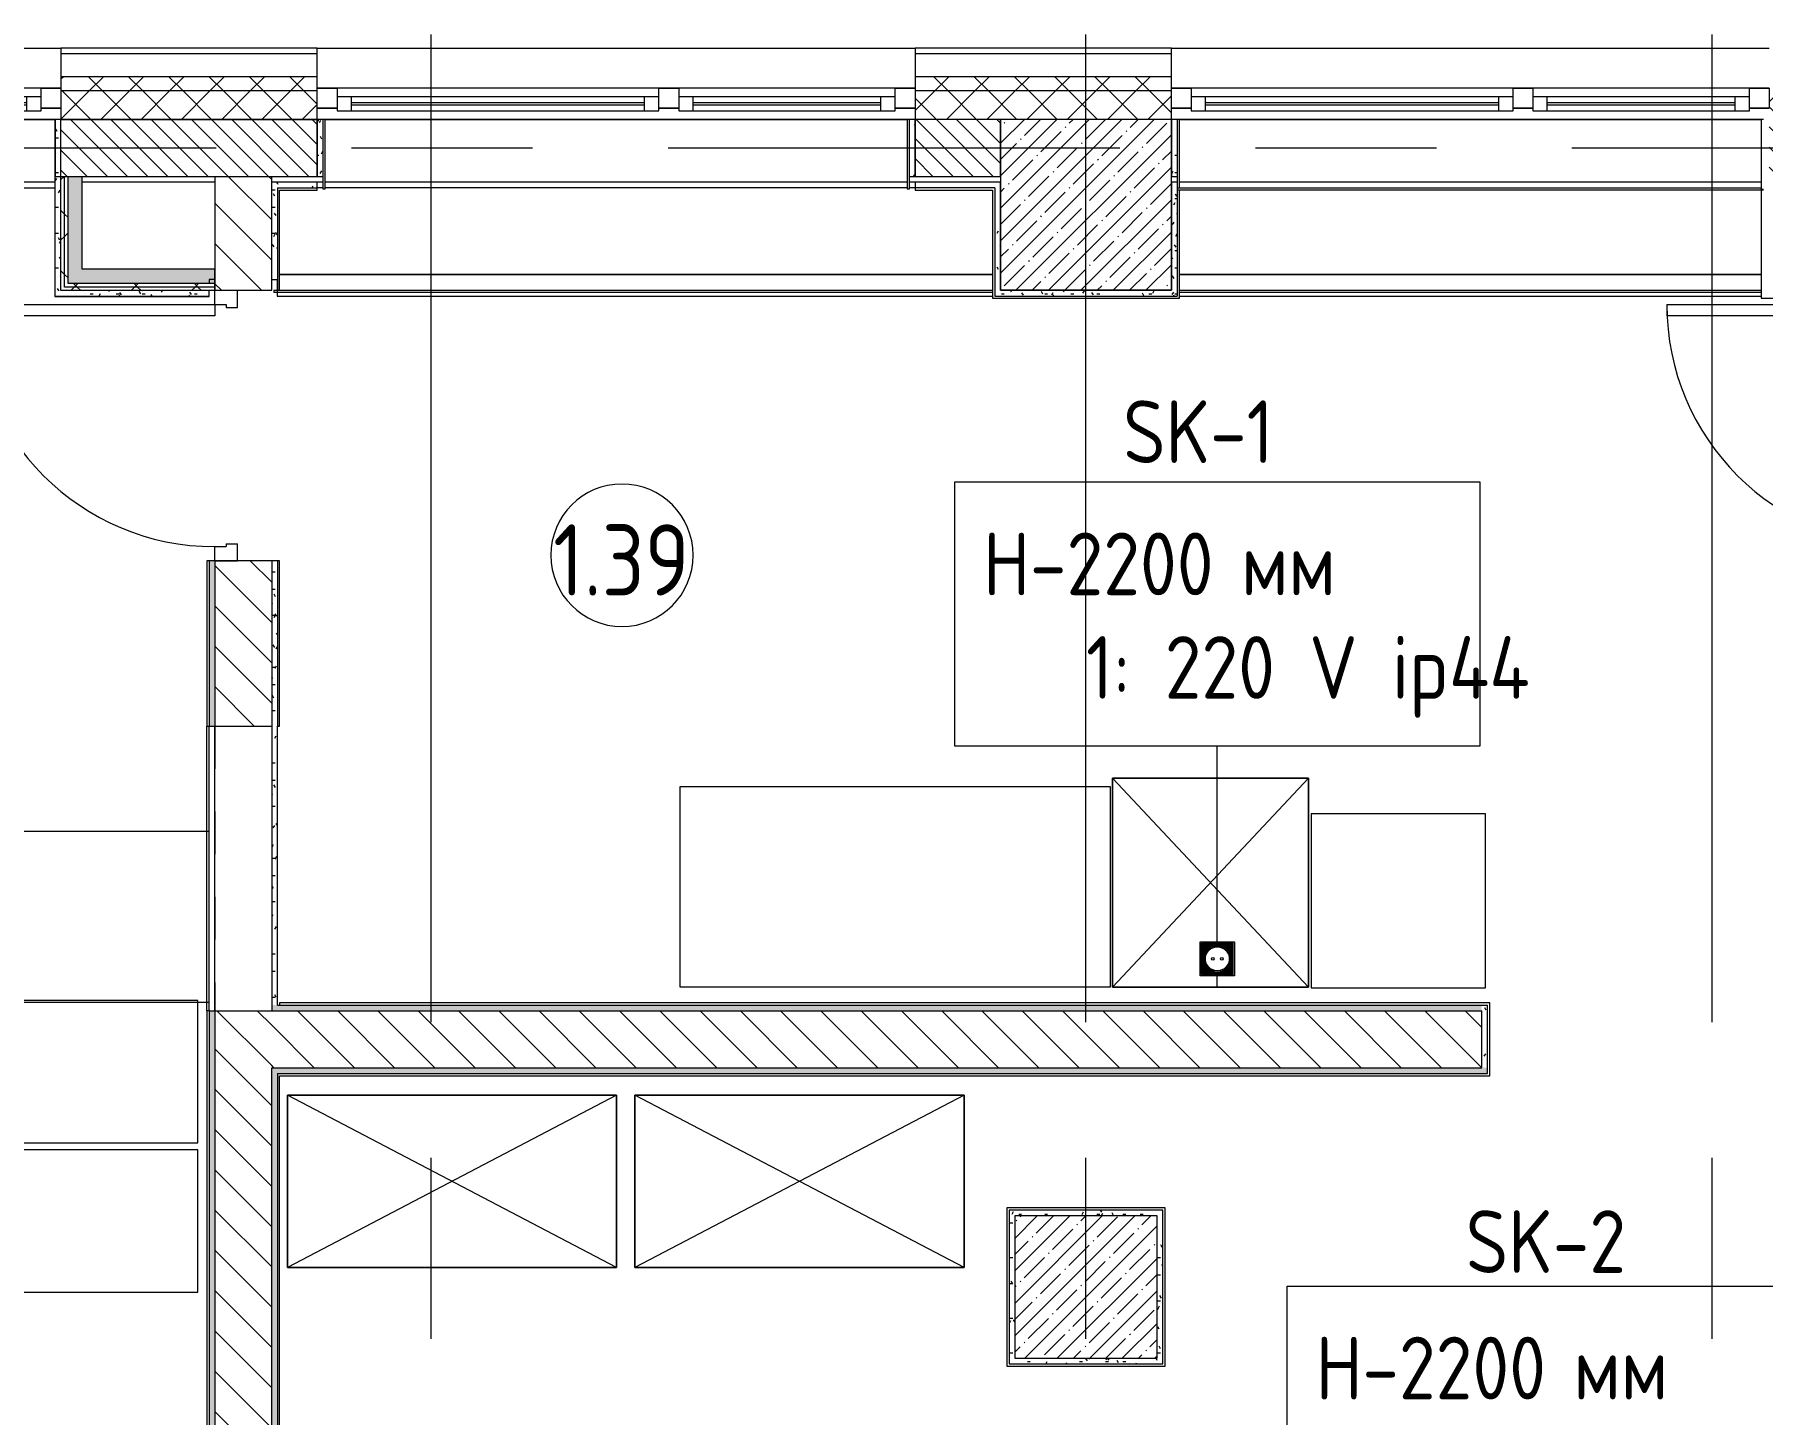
# Model space of a CAD drawing. Header units: millimetres. Extents: x 35881 to 234190, y -8553 to 29063.
# Drawn here: x 50767 to 56836, y 22553 to 27398 of the extents above; entities that cross this region are included whole.
import ezdxf

# ---------------------------------------------------------------- set-up
doc = ezdxf.new("R2010")
doc.units = ezdxf.units.MM
doc.linetypes.add('Осевая', pattern=[3175, 635, -476.25, 1587.5, -476.25])
doc.linetypes.add('Штрих короткий', pattern=[300, 150, -150])
for name, color, linetype, lineweight in [('A-AREA-IDEN', 7, 'Continuous', 9), ('A-DETL-GENF', 7, 'Continuous', 9), ('A-DOOR', 7, 'Continuous', 9), ('A-DOOR-1', 7, 'Continuous', 13), ('A-DOOR-3', 7, 'Штрих короткий', 9), ('A-DOOR-FRAM', 7, 'Continuous', 13), ('A-GLAZ', 7, 'Continuous', 9), ('A-GLAZ-1', 7, 'Continuous', 13), ('A-WALL', 7, 'Continuous', 9), ('E-ELEC-FIXT-IDEN', 7, 'Continuous', 9), ('I-WALL', 7, 'Continuous', 9), ('S-COLS', 7, 'Continuous', 9), ('Оси', 7, 'Continuous', 9), ('Оси-2', 7, 'Осевая', 9), ('Электрические приборы', 7, 'Continuous', 9)]:
    doc.layers.add(name, color=color, linetype=linetype, lineweight=lineweight)
for name, color, linetype, lineweight, true_color in [('A-WALL-1', 7, 'Continuous', 9, 0x3c3c3c), ('A-WALL-FNSH-1', 7, 'Continuous', 9, 0x3c3c3c), ('I-FURN-1', 7, 'Continuous', 9, 0xf0f0f0), ('Оси розеток', 7, 'Continuous', 9, 0xff1e23)]:
    doc.layers.add(name, color=color, linetype=linetype, lineweight=lineweight, true_color=true_color)
doc.styles.add('GOST Common', font='GOST_Common.ttf', dxfattribs={"width": 0.9, "height": 220})
doc.styles.add('GOST Common_1', font='GOST_Common.ttf', dxfattribs={"width": 0.9, "height": 250})
pattern_1 = [(135, (0, 0), (-70.71068, -70.71068), [])]
pattern_2 = [(45, (0, 0), (-70.71068, 70.71068), []), (135, (0, 0), (-70.71068, -70.71068), [])]
pattern_3 = [(0, (0, 0), (121.92, 30.48), [10.058, -81.382, 10.058, -81.382, -487.68]), (0, (0, 0), (121.92, 30.48), [-182.88, 10.058, -172.822, 10.058, -81.382, -213.36]), (0, (0, 0), (121.92, 30.48), [-457.2, 10.058, -50.902, 10.058, -142.342]), (120, (45.72, 15.24), (-87.356454, 90.345817), [10.058, -81.382, 10.058, -81.382, -487.68]), (120, (45.72, 15.24), (-87.356454, 90.345817), [-182.88, 10.058, -172.822, 10.058, -81.382, -213.36]), (120, (45.72, 15.24), (-87.356454, 90.345817), [-457.2, 10.058, -50.902, 10.058, -142.342]), (240, (60.96, 76.2), (-34.563546, -120.825817), [10.058, -81.382, 10.058, -81.382, -487.68]), (240, (60.96, 76.2), (-34.563546, -120.825817), [-182.88, 10.058, -172.822, 10.058, -81.382, -213.36]), (240, (60.96, 76.2), (-34.563546, -120.825817), [-457.2, 10.058, -50.902, 10.058, -142.342])]
pattern_4 = [(45, (0, 0), (-106.066, 106.066), []), (135, (0, 0), (-106.066, -106.066), [])]

# ---------------------------------------------------------------- blocks, each defined once
blk = doc.blocks.new('110_Дверь_СКБ_1Ст_Внутренняя1 - Д-11л 950х2100-32173567-План размещения напольных электротехнических лючков и розеток 1 этажа в осях 12-23')
at = {"layer": 'A-DOOR'}
blk.add_arc((437.5, 100), 850, 90, 180, dxfattribs=at)
at = {"layer": 'A-DOOR-1'}
for p, q in [((437.5, 950), (397.5, 950)), ((397.5, 100), (397.5, 950)), ((437.5, 950), (437.5, 100)), ((437.5, 100), (397.5, 100))]:
    blk.add_line(p, q, dxfattribs=at)
at = {"layer": 'A-DOOR-FRAM'}
for p, q in [((-462.5, 100), (-462.5, 20)), ((-462.5, 100), (-412.5, 100)), ((-412.5, 100), (-412.5, 60)), ((437.5, 100), (437.5, 60)), ((437.5, 100), (487.5, 100)), ((487.5, 100), (487.5, 20)), ((-462.5, 20), (-402.5, 20)), ((-402.5, 60), (-412.5, 60)), ((-402.5, 60), (-402.5, 20)), ((427.5, 60), (427.5, 20)), ((437.5, 60), (427.5, 60)), ((427.5, 20), (487.5, 20))]:
    blk.add_line(p, q, dxfattribs=at)
blk = doc.blocks.new('BSC_Колонна _Прямоугольная - 500х500-33455413-План размещения напольных электротехнических лючков и розеток 1 этажа в осях 12-23')
at = {"layer": 'S-COLS'}
h = blk.add_hatch(dxfattribs=at)
h.set_pattern_fill('FP_43', color=256, style=0, pattern_type=2)
h.set_pattern_definition([(45, (-54460, -23000), (-57.02463, 57.02463), []), (45, (-54402.975, -23000), (-57.02463, 57.02463), [100.806, -20.161, 3.353, -16.808])])
h.paths.add_polyline_path([(-250, -250), (250, -250), (250, 250), (-250, 250)])
for p, q in [((250, 250), (-250, 250)), ((-250, 250), (-250, -250)), ((250, -250), (250, 250)), ((-250, -250), (250, -250))]:
    blk.add_line(p, q, dxfattribs=at)
blk = doc.blocks.new('120_Окно_СКБ_2Ст - 120_Окно_СКБ_2Ст 2100х2400 _мал створка справа_-19092174-План размещения напольных электротехнических лючков и розеток 1 этажа в осях 12-23')
at = {"layer": 'A-GLAZ'}
for p, q in [((1050, -5), (-1050, -5)), ((-930, -55), (100, -55)), ((270, -55), (930, -55)), ((-1050, -75), (-980, -75)), ((100, -65), (-930, -65)), ((150, -75), (220, -75)), ((930, -65), (270, -65)), ((980, -75), (1050, -75))]:
    blk.add_line(p, q, dxfattribs=at)
at = {"layer": 'A-GLAZ-1'}
for p, q in [((-1050, -75), (-1050, -5)), ((-1050, -5), (-980, -5)), ((-980, -5), (-980, -75)), ((150, -35), (-980, -35)), ((-980, -35), (-980, -85)), ((-930, -85), (-930, -35)), ((100, -85), (100, -35)), ((150, -75), (150, -5)), ((150, -5), (220, -5)), ((150, -85), (150, -35)), ((220, -5), (220, -75)), ((980, -35), (220, -35)), ((220, -35), (220, -85)), ((270, -85), (270, -35)), ((930, -85), (930, -35)), ((980, -75), (980, -5)), ((980, -5), (1050, -5)), ((980, -85), (980, -35)), ((1050, -5), (1050, -75)), ((-980, -75), (-1050, -75)), ((-980, -85), (150, -85)), ((220, -75), (150, -75)), ((220, -85), (980, -85)), ((1050, -75), (980, -75))]:
    blk.add_line(p, q, dxfattribs=at)
blk = doc.blocks.new('110_Дверь_СКБ_1Ст_Внутренняя1 - Д-26л 950х2100 EIW30-32941023-План размещения напольных электротехнических лючков и розеток 1 этажа в осях 12-23')
at = {"layer": 'A-DOOR'}
blk.add_arc((437.5, 100), 850, 90, 180, dxfattribs=at)
at = {"layer": 'A-DOOR-1'}
for p, q in [((437.5, 950), (397.5, 950)), ((397.5, 100), (397.5, 950)), ((437.5, 950), (437.5, 100)), ((437.5, 100), (397.5, 100))]:
    blk.add_line(p, q, dxfattribs=at)
at = {"layer": 'A-DOOR-FRAM'}
for p, q in [((-462.5, 100), (-462.5, 20)), ((-462.5, 100), (-412.5, 100)), ((-412.5, 100), (-412.5, 60)), ((437.5, 100), (437.5, 60)), ((437.5, 100), (487.5, 100)), ((487.5, 100), (487.5, 20)), ((-462.5, 20), (-402.5, 20)), ((-402.5, 60), (-412.5, 60)), ((-402.5, 60), (-402.5, 20)), ((427.5, 60), (427.5, 20)), ((437.5, 60), (427.5, 60)), ((427.5, 20), (487.5, 20))]:
    blk.add_line(p, q, dxfattribs=at)
blk = doc.blocks.new('DOR_Проход в стене_Прямоугольный - 1000x1500-23441848-План размещения напольных электротехнических лючков и розеток 1 этажа в осях 12-23')
at = {"layer": 'A-DOOR-3'}
for p, q in [((500, 100), (-500, 100)), ((500, -100), (-500, -100))]:
    blk.add_line(p, q, dxfattribs=at)
blk = doc.blocks.new('Стол базовый прямоугольный - 1_70п-25542645-План размещения напольных электротехнических лючков и розеток 1 этажа в осях 12-23')
at = {"layer": 'I-FURN-1'}
for p, q in [((700, 300), (-700, 300)), ((-700, 300), (-700, -300)), ((700, -300), (700, 300)), ((-700, -300), (700, -300))]:
    blk.add_line(p, q, dxfattribs=at)
blk = doc.blocks.new('Стол базовый прямоугольный - 1_325п-25542841-План размещения напольных электротехнических лючков и розеток 1 этажа в осях 12-23')
at = {"layer": 'I-FURN-1'}
for p, q in [((400, 250), (-400, 250)), ((-400, 250), (-400, -250)), ((400, -250), (400, 250)), ((-400, -250), (400, -250))]:
    blk.add_line(p, q, dxfattribs=at)
blk = doc.blocks.new('Шкаф параметрический - 1_166п-25545423-План размещения напольных электротехнических лючков и розеток 1 этажа в осях 12-23')
at = {"layer": 'I-FURN-1'}
for p, q in [((0, 0), (1156, 605)), ((0, 605), (1156, 0)), ((1156, 605), (0, 605)), ((0, 605), (0, 0)), ((0, 0), (0, 605)), ((0, 605), (1156, 605)), ((1156, 0), (1156, 605)), ((1156, 605), (1156, 0)), ((0, 0), (1156, 0)), ((1156, 0), (0, 0))]:
    blk.add_line(p, q, dxfattribs=at)
blk = doc.blocks.new('Стол базовый прямоугольный - 5_30п-25546053-План размещения напольных электротехнических лючков и розеток 1 этажа в осях 12-23')
at = {"layer": 'I-FURN-1'}
for p, q in [((756, 351), (-756, 351)), ((-756, 351), (-756, -351)), ((756, -351), (756, 351)), ((-756, -351), (756, -351))]:
    blk.add_line(p, q, dxfattribs=at)
blk = doc.blocks.new('Стол базовый прямоугольный - 5_32п-25546122-План размещения напольных электротехнических лючков и розеток 1 этажа в осях 12-23')
at = {"layer": 'I-FURN-1'}
for p, q in [((306, 305.5), (-306, 305.5)), ((-306, 305.5), (-306, -305.5)), ((306, -305.5), (306, 305.5)), ((-306, -305.5), (306, -305.5))]:
    blk.add_line(p, q, dxfattribs=at)
blk = doc.blocks.new('Шкаф параметрический - 1_146п-25555661-План размещения напольных электротехнических лючков и розеток 1 этажа в осях 12-23')
at = {"layer": 'I-FURN-1'}
for p, q in [((0, 0), (688.5, 734.4)), ((0, 734.4), (688.5, 0)), ((688.5, 734.4), (0, 734.4)), ((0, 734.4), (0, 0)), ((0, 0), (0, 734.4)), ((0, 734.4), (688.5, 734.4)), ((688.5, 0), (688.5, 734.4)), ((688.5, 734.4), (688.5, 0)), ((0, 0), (688.5, 0)), ((688.5, 0), (0, 0))]:
    blk.add_line(p, q, dxfattribs=at)
blk = doc.blocks.new('Блок Розеток и Выключателей - Блок Розеток и Выключателей_SK1-V192-План размещения напольных электротехнических лючков и розеток 1 этажа в осях 12-23')
at = {"layer": 'A-DETL-GENF'}
for p, q in [((-60, -40), (60, -40)), ((-60, -160), (-60, -40)), ((-55.2, -44.8), (-55.2, -155.2)), ((55.2, -44.8), (-55.2, -44.8)), ((-52.8, -47.2), (-52.8, -152.8)), ((52.8, -47.2), (-52.8, -47.2)), ((50.4, -49.6), (-50.4, -49.6)), ((-50.4, -49.6), (-50.4, -150.4)), ((48, -52), (-48, -52)), ((-48, -52), (-48, -148)), ((45.6, -54.4), (-45.6, -54.4)), ((-45.6, -54.4), (-45.6, -145.6)), ((-9.6, -56.8), (-43.2, -56.8)), ((-43.2, -56.8), (-43.2, -92.8)), ((-16.8, -59.2), (-40.8, -59.2)), ((-40.8, -59.2), (-40.8, -83.2)), ((9.6, -56.8), (43.2, -56.8)), ((16.8, -59.2), (40.8, -59.2)), ((40.8, -59.2), (40.8, -83.2)), ((43.2, -56.8), (43.2, -92.8)), ((45.6, -54.4), (45.6, -145.6)), ((48, -52), (48, -148)), ((50.4, -49.6), (50.4, -150.4)), ((52.8, -47.2), (52.8, -152.8)), ((55.2, -44.8), (55.2, -155.2)), ((60, -40), (60, -160)), ((-43.2, -143.2), (-43.2, -107.2)), ((-40.8, -140.8), (-40.8, -116.8)), ((-21.6, -61.6), (-38.4, -61.6)), ((-38.4, -61.6), (-38.4, -78.4)), ((-26.4, -64), (-36, -64)), ((-36, -64), (-36, -73.6)), ((-28.8, -66.4), (-33.6, -66.4)), ((-33.6, -66.4), (-33.6, -71.2)), ((21.6, -61.6), (38.4, -61.6)), ((26.4, -64), (36, -64)), ((28.8, -66.4), (33.6, -66.4)), ((33.6, -66.4), (33.6, -71.2)), ((36, -64), (36, -73.6)), ((38.4, -61.6), (38.4, -78.4)), ((40.8, -140.8), (40.8, -116.8)), ((43.2, -143.2), (43.2, -107.2)), ((60, -160), (-60, -160)), ((55.2, -155.2), (-55.2, -155.2)), ((52.8, -152.8), (-52.8, -152.8)), ((50.4, -150.4), (-50.4, -150.4)), ((48, -148), (-48, -148)), ((45.6, -145.6), (-45.6, -145.6)), ((-9.6, -143.2), (-43.2, -143.2)), ((-16.8, -140.8), (-40.8, -140.8)), ((-38.4, -138.4), (-38.4, -121.6)), ((-21.6, -138.4), (-38.4, -138.4)), ((-36, -136), (-36, -126.4)), ((-26.4, -136), (-36, -136)), ((-33.6, -133.6), (-33.6, -128.8)), ((-28.8, -133.6), (-33.6, -133.6)), ((9.6, -143.2), (43.2, -143.2)), ((16.8, -140.8), (40.8, -140.8)), ((21.6, -138.4), (38.4, -138.4)), ((26.4, -136), (36, -136)), ((28.8, -133.6), (33.6, -133.6)), ((33.6, -133.6), (33.6, -128.8)), ((36, -136), (36, -126.4)), ((38.4, -138.4), (38.4, -121.6))]:
    blk.add_line(p, q, dxfattribs=at)
for centre, radius in [((0, -100), 42), ((-15.6, -100), 4.8), ((15.6, -100), 4.8)]:
    blk.add_circle(centre, radius, dxfattribs=at)
at = {"layer": 'Оси розеток'}
blk.add_line((0, 0), (0, -40), dxfattribs=at)
blk = doc.blocks.new('Зашивка приборов отопления7 - Зашивка приборов отопления-33277170-План размещения напольных электротехнических лючков и розеток 1 этажа в осях 12-23')
at = {"layer": 'A-WALL'}
for p, q in [((51780, 26880), (51760, 26880)), ((53832, 26880), (51788, 26880)), ((53860, 26880), (53840, 26880)), ((51619.5, 26537.5), (51619.5, 26480)), ((51628, 26555), (54132, 26555)), ((54132, 26555), (51628, 26555)), ((51619.5, 26480), (54132, 26480))]:
    blk.add_line(p, q, dxfattribs=at)
blk = doc.blocks.new('Зашивка приборов отопления8 - Зашивка приборов отопления-33277697-План размещения напольных электротехнических лючков и розеток 1 этажа в осях 12-23')
at = {"layer": 'A-WALL'}
for p, q in [((52060.5, 26860), (52060.5, 26852)), ((54112, 26880), (52068, 26880)), ((52068, 26555), (54112, 26555)), ((54112, 26555), (52068, 26555)), ((52068, 26480), (54112, 26480))]:
    blk.add_line(p, q, dxfattribs=at)
blk = doc.blocks.new('Марка_Помещения - Номер-25198446-План размещения напольных электротехнических лючков и розеток 1 этажа в осях 12-23')
at = {"layer": 'A-AREA-IDEN'}
for start, end in [(360, 180), (180, 360)]:
    blk.add_arc((0, 0), 2.5, start, end, dxfattribs=at)

msp = doc.modelspace()

# ---------------------------------------------------------------- hatches: boundary and pattern name
at = {"layer": 'A-WALL'}
h = msp.add_hatch(dxfattribs=at)
h.set_pattern_fill('FP_17', color=256, style=0, pattern_type=2)
h.set_pattern_definition(pattern_2)
h.paths.add_polyline_path([(84490.7, 27200), (84490.7, 27250), (80350, 27250), (80350, 27200)])
h.paths.add_polyline_path([(77250, 27200), (77250, 27250), (76350, 27250), (76350, 27200)])
h.paths.add_polyline_path([(74250, 27200), (74250, 27250), (72910, 27250), (72910, 27200), (73176.6, 27200)])
h.paths.add_polyline_path([(70810, 27200), (70810, 27250), (68210, 27250), (68210, 27200)])
h.paths.add_polyline_path([(67110, 27200), (67110, 27250), (66160, 27250), (66160, 27200)])
h.paths.add_polyline_path([(61060, 27200), (61060, 27250), (60005, 27250), (60005, 27200)])
h.paths.add_polyline_path([(57705, 27200), (57705, 27250), (56860, 27250), (56860, 27200)])
h.paths.add_polyline_path([(53860, 27200), (54760, 27200), (54760, 27250), (53860, 27250)])
h.paths.add_polyline_path([(51760, 27200), (51760, 27250), (50860, 27250), (50860, 27200)])
h.paths.add_polyline_path([(48760, 27200), (48760, 27250), (47660, 27250), (47660, 27200)])
h.paths.add_polyline_path([(44560, 27200), (44560, 27250), (42160, 27250), (42160, 27200), (44081, 27200)])
h = msp.add_hatch(dxfattribs=at)
h.set_pattern_fill('FP_17', color=256, style=0, pattern_type=2)
h.set_pattern_definition(pattern_2)
h.paths.add_polyline_path([(84490.7, 27100), (84490.7, 27200), (80350, 27200), (80350, 27100), (80650, 27100)])
h.paths.add_polyline_path([(77250, 27100), (77250, 27200), (76350, 27200), (76350, 27100), (76750, 27100)])
h.paths.add_polyline_path([(74250, 27100), (74250, 27200), (72910, 27200), (72910, 27100), (74040, 27100)])
h.paths.add_polyline_path([(70810, 27100), (70810, 27200), (68210, 27200), (68210, 27100), (70310, 27100)])
h.paths.add_polyline_path([(66760, 27100), (67110, 27100), (67110, 27200), (66160, 27200), (66160, 27100)])
h.paths.add_polyline_path([(61060, 27100), (61060, 27200), (60005, 27200), (60005, 27100), (60760, 27100)])
h.paths.add_polyline_path([(57705, 27100), (57705, 27200), (56860, 27200), (56860, 27100)])
h.paths.add_polyline_path([(54760, 27100), (54760, 27200), (53860, 27200), (53860, 27100), (54160, 27100)])
h.paths.add_polyline_path([(51760, 27100), (51760, 27200), (50860, 27200), (50860, 27100)])
h.paths.add_polyline_path([(48760, 27100), (48760, 27200), (47660, 27200), (47660, 27100), (48160, 27100)])
h.paths.add_polyline_path([(44560, 27100), (44560, 27200), (42160, 27200), (42160, 27100), (44081, 27100)])
h = msp.add_hatch(dxfattribs=at)
h.set_pattern_fill('FP_21', color=256, style=0, pattern_type=2)
h.set_pattern_definition([(135, (0, 0), (-35.35534, -35.35534), [])])
h.paths.add_polyline_path([(80450.5, 26900), (80650, 26900), (80650, 27100), (80350, 27100), (80350, 26900)])
h.paths.add_polyline_path([(76750, 26900), (76750, 27100), (76350, 27100), (76350, 26900)])
h.paths.add_polyline_path([(73540, 26900), (73540, 27100), (72910, 27100), (72910, 26900), (73176.6, 26900)])
h.paths.add_polyline_path([(74040, 26900), (74250, 26900), (74250, 27100), (74040, 27100), (74040, 27013.1)])
h.paths.add_polyline_path([(70267, 26900), (70310, 26900), (70310, 27100), (68206, 27100), (68206, 26900), (69539.7, 26900)])
h.paths.add_polyline_path([(67060, 26900), (67060, 27100), (66760, 27100), (66760, 26900)])
h.paths.add_polyline_path([(61060, 26900), (61060, 27100), (60760, 27100), (60760, 26900), (60811, 26900)])
h.paths.add_polyline_path([(60160, 26900), (60160, 27100), (60005, 27100), (60005, 26900), (60083.6, 26900)])
h.paths.add_polyline_path([(57550, 26900), (57705, 26900), (57705, 27100), (56860, 27100), (56860, 26900), (57537.7, 26900)])
h.paths.add_polyline_path([(53900.7, 26900), (54160, 26900), (54160, 27100), (53860, 27100), (53860, 26900)])
h.paths.add_polyline_path([(51354.9, 26900), (51760, 26900), (51760, 27100), (50860, 27100), (50860, 26900), (50991.2, 26900)])
h.paths.add_polyline_path([(47717.9, 26900), (48160, 26900), (48160, 27100), (47660, 27100), (47660, 26900)])
h.paths.add_polyline_path([(44560, 26900), (44560, 27100), (42760, 27100), (42760, 26900), (44081, 26900)])
at = {"layer": 'I-WALL'}
h = msp.add_hatch(dxfattribs=at)
h.set_pattern_fill('FP_58', color=256, style=0, pattern_type=2)
h.set_pattern_definition(pattern_3)
h.paths.add_polyline_path([(50860, 26900), (50860, 27100), (50840, 27100), (50840, 26900)])
h = msp.add_hatch(dxfattribs=at)
h.set_pattern_fill('FP_58', color=256, style=0, pattern_type=2)
h.set_pattern_definition(pattern_3)
h.paths.add_polyline_path([(51780, 26900), (51780, 27100), (51760, 27100), (51760, 26900)])
h = msp.add_hatch(dxfattribs=at)
h.set_pattern_fill('FP_58', color=256, style=0, pattern_type=2)
h.set_pattern_definition(pattern_3)
h.paths.add_polyline_path([(53860, 26900), (53860, 27100), (53840, 27100), (53840, 26900)])
h = msp.add_hatch(dxfattribs=at)
h.set_pattern_fill('FP_58', color=256, style=0, pattern_type=2)
h.set_pattern_definition(pattern_3)
h.paths.add_polyline_path([(54780, 26900), (54780, 27100), (54760, 27100), (54760, 26900)])
h = msp.add_hatch(dxfattribs=at)
h.set_pattern_fill('FP_58', color=256, style=0, pattern_type=2)
h.set_pattern_definition(pattern_3)
h.paths.add_polyline_path([(50840, 26499), (50860, 26499), (50860, 26900), (50840, 26900), (50840, 26708.6)])
h = msp.add_hatch(dxfattribs=at)
h.set_pattern_fill('FP_60', color=256, style=0, pattern_type=2)
h.set_pattern_definition(pattern_4)
h.paths.add_polyline_path([(50872.5, 26499), (50872.5, 26900), (50860, 26900), (50860, 26499)])
h = msp.add_hatch(dxfattribs=at)
h.set_pattern_fill('FP_60', color=256, style=0, pattern_type=2)
h.set_pattern_definition(pattern_4)
h.paths.add_polyline_path([(50885, 26511.5), (50885, 26900), (50872.5, 26900), (50872.5, 26511.5)])
for points in [[(50935, 26524), (50935, 26900), (50885, 26900), (50885, 26524)], [(50935, 26524), (51400, 26524), (51400, 26574), (50935, 26574)]]:
    msp.add_hatch(color=256, dxfattribs=at).paths.add_polyline_path(points)
h = msp.add_hatch(dxfattribs=at)
h.set_pattern_fill('FP_20', color=256, style=0, pattern_type=2)
h.set_pattern_definition(pattern_1)
h.paths.add_polyline_path([(51400, 20520), (51600, 20520), (51600, 23970), (51400, 23970), (51400, 22141.6)])
h.paths.add_polyline_path([(51400, 24970), (51600, 24970), (51600, 25550), (51400, 25550)])
h.paths.add_polyline_path([(51600, 26500), (51600, 26900), (51400, 26900), (51400, 26500)])
h = msp.add_hatch(dxfattribs=at)
h.set_pattern_fill('FP_58', color=256, style=0, pattern_type=2)
h.set_pattern_definition(pattern_3)
h.paths.add_polyline_path([(51620, 23990), (51620, 25550), (51600, 25550), (51600, 23990)])
h.paths.add_polyline_path([(51620, 26537.5), (51620, 26880), (51600, 26880), (51600, 26537.5)])
h = msp.add_hatch(dxfattribs=at)
h.set_pattern_fill('FP_58', color=256, style=0, pattern_type=2)
h.set_pattern_definition(pattern_3)
h.paths.add_polyline_path([(54140, 26860), (54160, 26860), (54160, 26880), (53860, 26880), (53860, 26860), (54132, 26860)])
h.paths.add_polyline_path([(51718.6, 26860), (51760, 26860), (51760, 26880), (51620, 26880), (51620, 26860), (51640.9, 26860)])
h = msp.add_hatch(dxfattribs=at)
h.set_pattern_fill('FP_58', color=256, style=0, pattern_type=2)
h.set_pattern_definition(pattern_3)
h.paths.add_polyline_path([(54160, 26480), (54160, 26860), (54140, 26860), (54140, 26480)])
h = msp.add_hatch(dxfattribs=at)
h.set_pattern_fill('FP_58', color=256, style=0, pattern_type=2)
h.set_pattern_definition(pattern_3)
h.paths.add_polyline_path([(54760, 26500), (54780, 26500), (54780, 26880), (54760, 26880), (54760, 26708.6)])
h = msp.add_hatch(dxfattribs=at)
h.set_pattern_fill('FP_60', color=256, style=0, pattern_type=2)
h.set_pattern_definition(pattern_4)
h.paths.add_polyline_path([(51354.9, 26511.5), (51400, 26511.5), (51400, 26524), (50885, 26524), (50885, 26511.5), (50991.2, 26511.5)])
h = msp.add_hatch(dxfattribs=at)
h.set_pattern_fill('FP_58', color=256, style=0, pattern_type=2)
h.set_pattern_definition(pattern_3)
h.paths.add_polyline_path([(51380, 20500), (51400, 20500), (51400, 23970), (51380, 23970), (51380, 22141.6)])
h.paths.add_polyline_path([(51400, 24970), (51400, 25550), (51380, 25550), (51380, 24970)])
h.paths.add_polyline_path([(51400, 26524), (51400, 26537.5), (51380, 26537.5), (51380, 26524)])
h = msp.add_hatch(dxfattribs=at)
h.set_pattern_fill('FP_58', color=256, style=0, pattern_type=2)
h.set_pattern_definition(pattern_3)
h.paths.add_polyline_path([(51380, 26479), (51380, 26499), (50840, 26499), (50840, 26479), (51354.9, 26479)])
h = msp.add_hatch(dxfattribs=at)
h.set_pattern_fill('FP_60', color=256, style=0, pattern_type=2)
h.set_pattern_definition(pattern_4)
h.paths.add_polyline_path([(50885, 26499), (51400, 26499), (51400, 26511.5), (50872.5, 26511.5), (50872.5, 26499)])
h = msp.add_hatch(dxfattribs=at)
h.set_pattern_fill('FP_58', color=256, style=0, pattern_type=2)
h.set_pattern_definition(pattern_3)
h.paths.add_polyline_path([(54780, 26480), (54780, 26500), (54160, 26500), (54160, 26480), (54628.1, 26480)])
h = msp.add_hatch(dxfattribs=at)
h.set_pattern_fill('FP_58', color=256, style=0, pattern_type=2)
h.set_pattern_definition(pattern_3)
h.paths.add_polyline_path([(55850, 23970), (55850, 23990), (51600, 23990), (51600, 23970), (55719.2, 23970)])
h = msp.add_hatch(dxfattribs=at)
h.set_pattern_fill('FP_58', color=256, style=0, pattern_type=2)
h.set_pattern_definition(pattern_3)
h.paths.add_polyline_path([(55870, 23770), (55870, 23990), (55850, 23990), (55850, 23770)])
h = msp.add_hatch(dxfattribs=at)
h.set_pattern_fill('FP_20', color=256, style=0, pattern_type=2)
h.set_pattern_definition(pattern_1)
h.paths.add_polyline_path([(55850, 23770), (55850, 23970), (51600, 23970), (51600, 23770), (55719.2, 23770)])
h = msp.add_hatch(dxfattribs=at)
h.set_pattern_fill('FP_58', color=256, style=0, pattern_type=2)
h.set_pattern_definition(pattern_3)
h.paths.add_polyline_path([(51620, 20740), (51620, 23770), (51600, 23770), (51600, 20740)])
h = msp.add_hatch(dxfattribs=at)
h.set_pattern_fill('FP_58', color=256, style=0, pattern_type=2)
h.set_pattern_definition(pattern_3)
h.paths.add_polyline_path([(55870, 23750), (55870, 23770), (51620, 23770), (51620, 23750), (55719.2, 23750)])
h = msp.add_hatch(dxfattribs=at)
h.set_pattern_fill('FP_58', color=256, style=0, pattern_type=2)
h.set_pattern_definition(pattern_3)
h.paths.add_polyline_path([(54710, 23250), (54710, 23270), (54190, 23270), (54190, 23250), (54210, 23250)])
h = msp.add_hatch(dxfattribs=at)
h.set_pattern_fill('FP_58', color=256, style=0, pattern_type=2)
h.set_pattern_definition(pattern_3)
h.paths.add_polyline_path([(54210, 22730), (54210, 23250), (54190, 23250), (54190, 22730)])
h = msp.add_hatch(dxfattribs=at)
h.set_pattern_fill('FP_58', color=256, style=0, pattern_type=2)
h.set_pattern_definition(pattern_3)
h.paths.add_polyline_path([(54730, 22750), (54730, 23270), (54710, 23270), (54710, 22750)])
h = msp.add_hatch(dxfattribs=at)
h.set_pattern_fill('FP_58', color=256, style=0, pattern_type=2)
h.set_pattern_definition(pattern_3)
h.paths.add_polyline_path([(54710, 22730), (54730, 22730), (54730, 22750), (54210, 22750), (54210, 22730)])
at = {"layer": 'S-COLS'}
h = msp.add_hatch(dxfattribs=at)
h.set_pattern_fill('FP_1', color=256, style=0, pattern_type=2)
h.set_pattern_definition([(45, (0, 0), (-57.02463, 57.02463), []), (45, (57.025, 0), (-57.02463, 57.02463), [100.806, -20.161, 3.353, -16.808])])
h.paths.add_polyline_path([(54160, 26500), (54760, 26500), (54760, 27100), (54160, 27100), (54160, 26900)])

# ---------------------------------------------------------------- linework, layer by layer
at = {"layer": 'A-WALL'}
for p, q in [((48760, 27350), (50860, 27350)), ((51760, 27330), (50860, 27330)), ((51760, 27350), (53860, 27350)), ((54760, 27330), (53860, 27330)), ((54760, 27350), (56860, 27350)), ((51760, 27250), (50860, 27250)), ((54760, 27250), (53860, 27250)), ((51760, 27200), (50860, 27200)), ((54760, 27200), (53860, 27200)), ((50860, 27100), (48760, 27100)), ((51760, 27100), (50860, 27100)), ((50860, 27100), (51760, 27100)), ((53832, 27100), (51788, 27100)), ((54160, 27100), (53860, 27100)), ((54160, 26900), (54160, 27100)), ((56832, 27100), (54788, 27100)), ((50840, 26479), (50840, 26900)), ((50872.5, 26511.5), (50872.5, 26900)), ((50885, 26524), (50885, 26900)), ((51620, 26860), (51760, 26860)), ((51620, 26860), (51620, 26537.5)), ((54140, 26860), (53860, 26860)), ((54140, 26860), (54140, 26480)), ((54780, 26880), (54780, 26480)), ((51400, 26524), (50885, 26524)), ((51400, 26511.5), (50872.5, 26511.5)), ((51620, 23990), (55870, 23990)), ((51380, 23970), (55850, 23970)), ((55850, 23770), (55850, 23970)), ((51600, 23770), (55850, 23770)), ((51620, 23750), (55870, 23750)), ((51620, 23750), (51620, 20740))]:
    msp.add_line(p, q, dxfattribs=at)
at = {"layer": 'A-WALL-1'}
for p, q in [((50860, 27330), (50860, 27100)), ((51760, 27100), (51760, 27330)), ((53860, 27330), (53860, 27100)), ((54760, 27100), (54760, 27330)), ((50840, 27100), (50840, 26900)), ((50860, 26499), (50860, 27100)), ((50860, 26900), (50860, 27100)), ((51760, 26900), (51760, 27100)), ((51780, 27100), (51760, 27100)), ((51760, 27100), (51760, 26900)), ((53860, 27100), (53840, 27100)), ((53860, 27100), (53860, 26900)), ((53860, 26900), (53860, 27100)), ((54780, 27100), (53860, 27100)), ((54760, 27100), (54760, 26900)), ((50840, 26900), (51760, 26900)), ((50840, 26900), (50860, 26900)), ((50935, 26574), (50935, 26900)), ((51400, 26900), (51400, 26500)), ((51600, 26500), (51600, 26900)), ((51760, 26900), (51780, 26900)), ((53840, 26900), (53860, 26900)), ((53860, 26900), (54160, 26900)), ((54760, 26900), (54780, 26900)), ((51760, 26880), (51600, 26880)), ((51760, 26860), (51760, 26880)), ((54160, 26880), (53860, 26880)), ((53860, 26880), (53860, 26860)), ((54160, 26500), (54160, 26880)), ((54780, 26880), (54760, 26880)), ((54760, 26880), (54760, 26500)), ((51400, 26574), (50935, 26574)), ((51400, 26537.5), (51380, 26537.5)), ((51380, 26537.5), (51380, 26524)), ((51400, 26499), (51400, 26574)), ((51600, 26537.5), (51620, 26537.5)), ((50840, 26479), (51380, 26479)), ((51400, 26499), (50860, 26499)), ((51380, 26479), (51380, 26499)), ((51400, 26500), (51600, 26500)), ((54140, 26480), (54780, 26480)), ((54760, 26500), (54160, 26500)), ((51620, 25550), (51380, 25550)), ((51380, 25550), (51380, 24970)), ((51400, 25550), (51400, 24970)), ((51600, 25550), (51600, 23970)), ((51380, 24970), (51600, 24970)), ((51620, 23990), (51620, 24970)), ((55870, 23750), (55870, 23990)), ((51380, 23970), (51380, 20500)), ((51400, 23970), (51400, 20520)), ((51600, 20720), (51600, 23770)), ((54730, 23270), (54190, 23270)), ((54190, 23270), (54190, 22730)), ((54730, 22730), (54730, 23270)), ((54190, 22730), (54730, 22730))]:
    msp.add_line(p, q, dxfattribs=at)
at = {"layer": 'A-WALL-FNSH-1'}
for p, q in [((51760, 27350), (50860, 27350)), ((50860, 27350), (50860, 27330)), ((51760, 27330), (51760, 27350)), ((54760, 27350), (53860, 27350)), ((53860, 27350), (53860, 27330)), ((54760, 27330), (54760, 27350)), ((50839, 27100), (50839, 26900)), ((51788, 27100), (51780, 27100)), ((51780, 27100), (51780, 26856)), ((51788, 26856), (51788, 27100)), ((53840, 27100), (53832, 27100)), ((53832, 27100), (53832, 26856)), ((53840, 26856), (53840, 27100)), ((54788, 27100), (54780, 27100)), ((54780, 27100), (54780, 26860)), ((54788, 26860), (54788, 27100)), ((56840, 27100), (56832, 27100)), ((56832, 27100), (56832, 26855)), ((50839, 26900), (50840, 26900)), ((50839, 26859), (50839, 26478)), ((50840, 26859), (50839, 26859)), ((51628, 26852), (51760, 26852)), ((51628, 26500), (51628, 26852)), ((51760, 26852), (51760, 26860)), ((51780, 26856), (51788, 26856)), ((53832, 26856), (53840, 26856)), ((53860, 26860), (53860, 26852)), ((53860, 26852), (54132, 26852)), ((54132, 26852), (54132, 26472)), ((54780, 26860), (54788, 26860)), ((54788, 26852), (54780, 26852)), ((54788, 26472), (54788, 26852)), ((56832, 26855), (56840, 26855)), ((56832, 26852), (56832, 26472)), ((56840, 26852), (56832, 26852)), ((51620, 26537.5), (51620, 26500)), ((50839, 26478), (51380, 26478)), ((51380, 26478), (51380, 26479)), ((51620, 26500), (51628, 26500)), ((54132, 26472), (54788, 26472)), ((56832, 26472), (57350, 26472)), ((51380, 25550), (51372, 25550)), ((51372, 25550), (51372, 24970)), ((51620, 25550), (51620, 24970)), ((51628, 25550), (51620, 25550)), ((51628, 24970), (51628, 25550)), ((51372, 24970), (51380, 24970)), ((51620, 24970), (51628, 24970)), ((55878, 23998), (51628, 23998)), ((51628, 23998), (51628, 23990)), ((55878, 23742), (55878, 23998)), ((51380, 23970), (51372, 23970)), ((51372, 23970), (51372, 20492)), ((51628, 23742), (55878, 23742)), ((51628, 20748), (51628, 23742)), ((54738, 23278), (54182, 23278)), ((54182, 23278), (54182, 22722)), ((54738, 22722), (54738, 23278)), ((54182, 22722), (54738, 22722))]:
    msp.add_line(p, q, dxfattribs=at)
at = {"layer": 'E-ELEC-FIXT-IDEN'}
msp.add_line((54921.4, 24212.8), (54921.4, 24899.1), dxfattribs=at)
at = {"layer": 'E-ELEC-FIXT-IDEN', "flags": 128}
for points in [[(53999.7, 25827.1), (55843.1, 25827.1), (55843.1, 24899.1), (53999.7, 24899.1)], [(55167.1, 23003.3), (57010.5, 23003.3), (57010.5, 22075.3), (55167.1, 22075.3)]]:
    msp.add_lwpolyline(points, close=True, dxfattribs=at)
at = {"layer": 'I-WALL'}
for p, q in [((48780, 27100), (50840, 27100)), ((51788, 27100), (53832, 27100)), ((54788, 27100), (56832, 27100)), ((50840, 26880), (48780, 26880)), ((48780, 26860), (50840, 26860)), ((50839, 26859), (48781, 26859)), ((51400, 26880), (50935, 26880)), ((51780, 26880), (51760, 26880)), ((51780, 26860), (51760, 26860)), ((53832, 26880), (51788, 26880)), ((53832, 26860), (51788, 26860)), ((53860, 26880), (53840, 26880)), ((53860, 26860), (53840, 26860)), ((56832, 26880), (54788, 26880)), ((54788, 26860), (56832, 26860)), ((56832, 26852), (54788, 26852)), ((51608, 26500), (51620, 26500)), ((51608, 26500), (51608, 26492)), ((54132, 26492), (51608, 26492)), ((51628, 26500), (54132, 26500)), ((54788, 26500), (56832, 26500)), ((56832, 26492), (54788, 26492)), ((51372, 23970), (51372, 24970)), ((51380, 23970), (51380, 24970)), ((51400, 23970), (51400, 24970))]:
    msp.add_line(p, q, dxfattribs=at)
at = {"layer": 'S-COLS'}
for p, q in [((54760, 27100), (54160, 27100)), ((54160, 27100), (54160, 26900)), ((54760, 26500), (54760, 27100)), ((54160, 26900), (54160, 26500)), ((54160, 26500), (54760, 26500))]:
    msp.add_line(p, q, dxfattribs=at)
at = {"layer": 'Оси'}
for p, q in [((52160, 24898.1), (52160, 27398.1)), ((54460, 24898.1), (54460, 27398.1)), ((56660, 24898.1), (56660, 27398.1))]:
    msp.add_line(p, q, dxfattribs=at)
at = {"layer": 'Оси-2'}
for p, q in [((39180.8, 27000), (82200, 27000)), ((52160, 593.7), (52160, 24898.1)), ((54460, 593.7), (54460, 24898.1)), ((56660, 593.7), (56660, 24898.1))]:
    msp.add_line(p, q, dxfattribs=at)

# ---------------------------------------------------------------- block references
at = {"layer": 'A-AREA-IDEN', "xscale": 99.99999999999993, "yscale": 99.99999999999993, "zscale": 99.99999999999993}
msp.add_blockref('Марка_Помещения - Номер-25198446-План размещения напольных электротехнических лючков и розеток 1 этажа в осях 12-23', (52830.5, 25569.7), dxfattribs=at)
at = {"layer": 'A-DOOR'}
for name, p, rotation in [('110_Дверь_СКБ_1Ст_Внутренняя1 - Д-26л 950х2100 EIW30-32941023-План размещения напольных электротехнических лючков и розеток 1 этажа в осях 12-23', (51500, 26012.5), 89.9999999999999), ('110_Дверь_СКБ_1Ст_Внутренняя1 - Д-11л 950х2100-32173567-План размещения напольных электротехнических лючков и розеток 1 этажа в осях 12-23', (57450, 26012.5), 89.99999999999991), ('DOR_Проход в стене_Прямоугольный - 1000x1500-23441848-План размещения напольных электротехнических лючков и розеток 1 этажа в осях 12-23', (51500, 24470), 89.9999999999999)]:
    msp.add_blockref(name, p, dxfattribs=dict(at, rotation=rotation))
at = {"layer": 'A-GLAZ'}
for p in [(49810, 27215), (52810, 27215), (55810, 27215)]:
    msp.add_blockref('120_Окно_СКБ_2Ст - 120_Окно_СКБ_2Ст 2100х2400 _мал створка справа_-19092174-План размещения напольных электротехнических лючков и розеток 1 этажа в осях 12-23', p, dxfattribs=at)
at = {"layer": 'A-WALL'}
for name, p in [('Зашивка приборов отопления7 - Зашивка приборов отопления-33277170-План размещения напольных электротехнических лючков и розеток 1 этажа в осях 12-23', (0, 0)), ('Зашивка приборов отопления8 - Зашивка приборов отопления-33277697-План размещения напольных электротехнических лючков и розеток 1 этажа в осях 12-23', (2720, 0))]:
    msp.add_blockref(name, p, dxfattribs=at)
at = {"layer": 'I-FURN-1'}
for name, p in [('Шкаф параметрический - 1_146п-25555661-План размещения напольных электротехнических лючков и розеток 1 этажа в осях 12-23', (54553, 24052.8)), ('Стол базовый прямоугольный - 5_30п-25546053-План размещения напольных электротехнических лючков и розеток 1 этажа в осях 12-23', (53790, 24405)), ('Стол базовый прямоугольный - 5_32п-25546122-План размещения напольных электротехнических лючков и розеток 1 этажа в осях 12-23', (55557.5, 24356.2)), ('Стол базовый прямоугольный - 1_70п-25542645-План размещения напольных электротехнических лючков и розеток 1 этажа в осях 12-23', (50680, 24300)), ('Стол базовый прямоугольный - 1_325п-25542841-План размещения напольных электротехнических лючков и розеток 1 этажа в осях 12-23', (50941.2, 23756.8)), ('Стол базовый прямоугольный - 1_325п-25542841-План размещения напольных электротехнических лючков и розеток 1 этажа в осях 12-23', (50941.2, 23231.8))]:
    msp.add_blockref(name, p, dxfattribs=at)
at = {"layer": 'I-FURN-1', "rotation": 180}
for p in [(52811.7, 23674.1), (54031.7, 23674.1)]:
    msp.add_blockref('Шкаф параметрический - 1_166п-25545423-План размещения напольных электротехнических лючков и розеток 1 этажа в осях 12-23', p, dxfattribs=at)
at = {"layer": 'S-COLS'}
msp.add_blockref('BSC_Колонна _Прямоугольная - 500х500-33455413-План размещения напольных электротехнических лючков и розеток 1 этажа в осях 12-23', (54460, 23000), dxfattribs=at)
at = {"layer": 'Электрические приборы', "rotation": 180}
msp.add_blockref('Блок Розеток и Выключателей - Блок Розеток и Выключателей_SK1-V192-План размещения напольных электротехнических лючков и розеток 1 этажа в осях 12-23', (54921.4, 24052.8), dxfattribs=at)

# ---------------------------------------------------------------- texts
at = {"layer": 'A-AREA-IDEN', "insert": (52588.6, 25678.3), "char_height": 250, "width": 606.076, "attachment_point": 1, "style": 'GOST Common_1'}
msp.add_mtext('1.39', dxfattribs=at)
at = {"layer": 'E-ELEC-FIXT-IDEN', "char_height": 220, "attachment_point": 1, "style": 'GOST Common'}
for s, insert, width in [('SK-1', (54590.6, 26113.5), 656.582), ('H-2200 ', (54099.7, 25649.5), 1096.708), ('мм', (55004.6, 25649.5), 375.19), ('   1: 220 V ip44', (54099.7, 25285.7), 1984.177), ('SK-2', (55794, 23269.7), 707.088), ('H-2200 ', (55267.1, 22825.7), 1096.708), ('мм', (56171.9, 22825.7), 375.19)]:
    msp.add_mtext(s, dxfattribs=dict(at, insert=insert, width=width))

doc.saveas('drawing.dxf')
